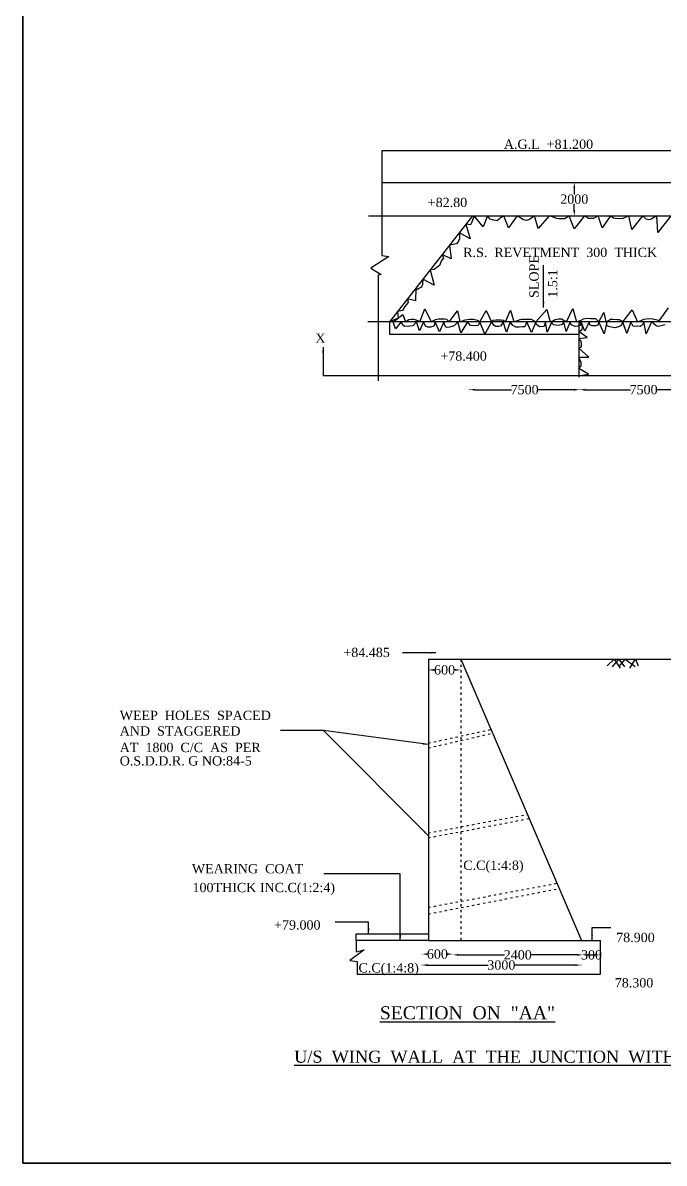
# Model space of a CAD drawing. Header units: millimetres. Extents: x 4535 to 233444, y 7325 to 109761.
# Drawn here: x 4535 to 39092, y 7325 to 68718 of the extents above; entities that cross this region are included whole.
import ezdxf

# ---------------------------------------------------------------- set-up
doc = ezdxf.new("R2010")
doc.units = ezdxf.units.MM
doc.header["$MEASUREMENT"] = 0
doc.linetypes.add('ACAD_ISO03W100', pattern=[30, 12, -18])
for name, color, linetype in [('DIM', 5, 'Continuous'), ('DO LINE', 3, 'Continuous'), ('DWG.LINE', 10, 'Continuous'), ('HATCH', 2, 'Continuous'), ('TEXT', 7, 'Continuous')]:
    doc.layers.add(name, color=color, linetype=linetype)
doc.layers.add('TITLE', color=7, linetype='Continuous', lineweight=30)
doc.styles.get("Standard").update_dxf_attribs({"font": 'TIMES.TTF', "height": 500})
doc.dimstyles.get("Standard").update_dxf_attribs({"dimtxt": 500, "dimasz": 300, "dimexe": 0.18, "dimexo": 0.0625, "dimgap": 0.09, "dimtad": 0, "dimtih": 1, "dimtoh": 1, "dimdec": 0, "dimzin": 0, "dimdsep": 46, "dimtxsty": 'Standard', "dimcen": 300, "dimclre": 256, "dimclrt": 4, "dimadec": 0, "dimazin": 0, "dimtfac": 1, "dimtdec": 0, "dimtofl": 0, "dimtmove": 0, "dimatfit": 3, "dimfxl": 5, "dimfxlon": 1, "dimtolj": 1, "dimtzin": 0, "dimarcsym": 0})

# ---------------------------------------------------------------- blocks, each defined once
blk = doc.blocks.new('*D34')
at = {"layer": 'Defpoints', "color": 0, "linetype": 'ByBlock', "ltscale": 0.2}
for p in [(34248, 60126), (34248, 58319), (34248, 58319)]:
    blk.add_point(p, dxfattribs=at)
at = {"layer": 'DIM', "lineweight": -2, "ltscale": 0.2}
blk.add_line((34248, 60126), (34248, 60126), dxfattribs=at)
at = {"layer": 'DIM', "color": 0, "linetype": 'ByBlock', "lineweight": -2, "ltscale": 0.2}
for p, q in [((34248, 59826), (34248, 59477)), ((34248, 58619), (34248, 58968))]:
    blk.add_line(p, q, dxfattribs=at)
at = {"layer": 'DIM', "linetype": 'ByBlock', "lineweight": -2, "ltscale": 0.2}
blk.add_line((34248, 58319), (34248, 58319), dxfattribs=at)
at = {"layer": 'DIM', "color": 0, "linetype": 'ByBlock', "ltscale": 0.2}
for points in [[(34198, 59826), (34298, 59826), (34248, 60126)], [(34198, 58619), (34298, 58619), (34248, 58319)]]:
    blk.add_solid(points, dxfattribs=at)
at = {"layer": 'DIM', "color": 4, "linetype": 'ByBlock', "ltscale": 0.2, "insert": (34248, 59223), "char_height": 500, "attachment_point": 5}
blk.add_mtext('\\A1;2000', dxfattribs=at)
blk = doc.blocks.new('*D61')
at = {"layer": 'Defpoints', "color": 0, "linetype": 'ByBlock', "ltscale": 0.2}
for p in [(28606, 48980), (34538, 48980), (34538, 48966)]:
    blk.add_point(p, dxfattribs=at)
at = {"layer": 'DIM', "lineweight": -2, "ltscale": 0.2}
blk.add_line((28606, 48971), (28606, 48966), dxfattribs=at)
at = {"layer": 'DIM', "color": 0, "linetype": 'ByBlock', "lineweight": -2, "ltscale": 0.2}
for p, q in [((28906, 48966), (30861, 48966)), ((34238, 48966), (32284, 48966))]:
    blk.add_line(p, q, dxfattribs=at)
at = {"layer": 'DIM', "linetype": 'ByBlock', "lineweight": -2, "ltscale": 0.2}
blk.add_line((34538, 48971), (34538, 48966), dxfattribs=at)
at = {"layer": 'DIM', "color": 0, "linetype": 'ByBlock', "ltscale": 0.2}
for points in [[(28906, 49016), (28906, 48916), (28606, 48966)], [(34238, 49016), (34238, 48916), (34538, 48966)]]:
    blk.add_solid(points, dxfattribs=at)
at = {"layer": 'DIM', "color": 4, "linetype": 'ByBlock', "ltscale": 0.2, "insert": (31572, 48966), "char_height": 500, "attachment_point": 5}
blk.add_mtext('\\A1;7500', dxfattribs=at)
blk = doc.blocks.new('*D62')
at = {"layer": 'Defpoints', "color": 0, "linetype": 'ByBlock', "ltscale": 0.2}
for p in [(34538, 48966), (41427, 48966), (41427, 48966)]:
    blk.add_point(p, dxfattribs=at)
at = {"layer": 'DIM', "lineweight": -2, "ltscale": 0.2}
blk.add_line((34538, 48966), (34538, 48966), dxfattribs=at)
at = {"layer": 'DIM', "color": 0, "linetype": 'ByBlock', "lineweight": -2, "ltscale": 0.2}
for p, q in [((34838, 48966), (37271, 48966)), ((41127, 48966), (38694, 48966))]:
    blk.add_line(p, q, dxfattribs=at)
at = {"layer": 'DIM', "linetype": 'ByBlock', "lineweight": -2, "ltscale": 0.2}
blk.add_line((41427, 48966), (41427, 48966), dxfattribs=at)
at = {"layer": 'DIM', "color": 0, "linetype": 'ByBlock', "ltscale": 0.2}
for points in [[(34838, 49016), (34838, 48916), (34538, 48966)], [(41127, 49016), (41127, 48916), (41427, 48966)]]:
    blk.add_solid(points, dxfattribs=at)
at = {"layer": 'DIM', "color": 4, "linetype": 'ByBlock', "ltscale": 0.2, "insert": (37982, 48966), "char_height": 500, "attachment_point": 5}
blk.add_mtext('\\A1;7500', dxfattribs=at)
blk = doc.blocks.new('*D85')
at = {"layer": 'Defpoints', "color": 0, "linetype": 'ByBlock', "ltscale": 0.2}
for p in [(26038, 18590), (27706, 18590), (27706, 18581)]:
    blk.add_point(p, dxfattribs=at)
at = {"layer": 'DIM', "lineweight": -2, "ltscale": 0.2}
blk.add_line((26038, 18586), (26038, 18580), dxfattribs=at)
at = {"layer": 'DIM', "color": 0, "linetype": 'ByBlock', "lineweight": -2, "ltscale": 0.2}
for p, q in [((26338, 18581), (26348, 18581)), ((27406, 18581), (27397, 18581))]:
    blk.add_line(p, q, dxfattribs=at)
at = {"layer": 'DIM', "linetype": 'ByBlock', "lineweight": -2, "ltscale": 0.2}
blk.add_line((27706, 18586), (27706, 18580), dxfattribs=at)
at = {"layer": 'DIM', "color": 0, "linetype": 'ByBlock', "ltscale": 0.2}
for points in [[(26338, 18631), (26338, 18531), (26038, 18581)], [(27406, 18631), (27406, 18531), (27706, 18581)]]:
    blk.add_solid(points, dxfattribs=at)
at = {"layer": 'DIM', "color": 4, "linetype": 'ByBlock', "ltscale": 0.2, "insert": (26872, 18581), "char_height": 500, "attachment_point": 5}
blk.add_mtext('\\A1;600', dxfattribs=at)
blk = doc.blocks.new('*D86')
at = {"layer": 'Defpoints', "color": 0, "linetype": 'ByBlock', "ltscale": 0.2}
for p in [(27706, 18580), (34696, 18580), (34696, 18539)]:
    blk.add_point(p, dxfattribs=at)
at = {"layer": 'DIM', "lineweight": -2, "ltscale": 0.2}
blk.add_line((27706, 18544), (27706, 18539), dxfattribs=at)
at = {"layer": 'DIM', "color": 0, "linetype": 'ByBlock', "lineweight": -2, "ltscale": 0.2}
for p, q in [((28006, 18539), (30484, 18539)), ((34396, 18539), (31918, 18539))]:
    blk.add_line(p, q, dxfattribs=at)
at = {"layer": 'DIM', "linetype": 'ByBlock', "lineweight": -2, "ltscale": 0.2}
blk.add_line((34696, 18544), (34696, 18539), dxfattribs=at)
at = {"layer": 'DIM', "color": 0, "linetype": 'ByBlock', "ltscale": 0.2}
for points in [[(28006, 18589), (28006, 18489), (27706, 18539)], [(34396, 18589), (34396, 18489), (34696, 18539)]]:
    blk.add_solid(points, dxfattribs=at)
at = {"layer": 'DIM', "color": 4, "linetype": 'ByBlock', "ltscale": 0.2, "insert": (31201, 18539), "char_height": 500, "attachment_point": 5}
blk.add_mtext('\\A1;2400', dxfattribs=at)
blk = doc.blocks.new('*D87')
at = {"layer": 'Defpoints', "color": 0, "linetype": 'ByBlock', "ltscale": 0.2}
for p in [(34696, 18539), (35655, 18539), (35655, 18539)]:
    blk.add_point(p, dxfattribs=at)
at = {"layer": 'DIM', "lineweight": -2, "ltscale": 0.2}
blk.add_line((34696, 18539), (34696, 18539), dxfattribs=at)
at = {"layer": 'DIM', "color": 0, "linetype": 'ByBlock', "lineweight": -2, "ltscale": 0.2}
blk.add_line((34996, 18539), (35355, 18539), dxfattribs=at)
at = {"layer": 'DIM', "linetype": 'ByBlock', "lineweight": -2, "ltscale": 0.2}
blk.add_line((35655, 18539), (35655, 18539), dxfattribs=at)
at = {"layer": 'DIM', "color": 0, "linetype": 'ByBlock', "ltscale": 0.2}
for points in [[(34996, 18589), (34996, 18489), (34696, 18539)], [(35355, 18589), (35355, 18489), (35655, 18539)]]:
    blk.add_solid(points, dxfattribs=at)
at = {"layer": 'DIM', "color": 4, "linetype": 'ByBlock', "ltscale": 0.2, "insert": (35175, 18539), "char_height": 500, "attachment_point": 5}
blk.add_mtext('\\A1;300', dxfattribs=at)
blk = doc.blocks.new('*D88')
at = {"layer": 'Defpoints', "color": 0, "linetype": 'ByBlock', "ltscale": 0.2}
for p in [(26040, 18017), (34596, 18017), (34596, 17990)]:
    blk.add_point(p, dxfattribs=at)
at = {"layer": 'DIM', "lineweight": -2, "ltscale": 0.2}
blk.add_line((26040, 17995), (26040, 17990), dxfattribs=at)
at = {"layer": 'DIM', "color": 0, "linetype": 'ByBlock', "lineweight": -2, "ltscale": 0.2}
for p, q in [((26340, 17990), (29608, 17990)), ((34296, 17990), (31028, 17990))]:
    blk.add_line(p, q, dxfattribs=at)
at = {"layer": 'DIM', "linetype": 'ByBlock', "lineweight": -2, "ltscale": 0.2}
blk.add_line((34596, 17995), (34596, 17990), dxfattribs=at)
at = {"layer": 'DIM', "color": 0, "linetype": 'ByBlock', "ltscale": 0.2}
for points in [[(26340, 18040), (26340, 17940), (26040, 17990)], [(34296, 18040), (34296, 17940), (34596, 17990)]]:
    blk.add_solid(points, dxfattribs=at)
at = {"layer": 'DIM', "color": 4, "linetype": 'ByBlock', "ltscale": 0.2, "insert": (30318, 17990), "char_height": 500, "attachment_point": 5}
blk.add_mtext('\\A1;3000', dxfattribs=at)
blk = doc.blocks.new('*D89')
at = {"layer": 'Defpoints', "color": 0, "linetype": 'ByBlock', "ltscale": 0.2}
for p in [(26389, 33879), (28129, 33879), (28129, 33879)]:
    blk.add_point(p, dxfattribs=at)
at = {"layer": 'DIM', "lineweight": -2, "ltscale": 0.2}
blk.add_line((26389, 33879), (26389, 33879), dxfattribs=at)
at = {"layer": 'DIM', "color": 0, "linetype": 'ByBlock', "lineweight": -2, "ltscale": 0.2}
for p, q in [((26689, 33879), (26734, 33879)), ((27829, 33879), (27784, 33879))]:
    blk.add_line(p, q, dxfattribs=at)
at = {"layer": 'DIM', "linetype": 'ByBlock', "lineweight": -2, "ltscale": 0.2}
blk.add_line((28129, 33879), (28129, 33879), dxfattribs=at)
at = {"layer": 'DIM', "color": 0, "linetype": 'ByBlock', "ltscale": 0.2}
for points in [[(26689, 33929), (26689, 33829), (26389, 33879)], [(27829, 33929), (27829, 33829), (28129, 33879)]]:
    blk.add_solid(points, dxfattribs=at)
at = {"layer": 'DIM', "color": 4, "linetype": 'ByBlock', "ltscale": 0.2, "insert": (27259, 33879), "char_height": 500, "attachment_point": 5}
blk.add_mtext('\\A1;600', dxfattribs=at)

msp = doc.modelspace()

# ---------------------------------------------------------------- linework, layer by layer
at = {"layer": 'DO LINE', "linetype": 'ACAD_ISO03W100', "ltscale": 10}
for points in [[(28129.4, 34461.1), (28129.4, 19311.3)], [(26388.6, 29942.5), (29756.1, 30674)], [(26388.6, 29682.2), (29843.4, 30470.9)], [(26388.6, 25107.7), (31719.2, 26104.1)], [(26388.6, 24845.3), (31815.9, 25878.9)], [(26388.6, 21097.1), (33312, 22395.9)], [(26388.6, 20745.9), (33433.9, 22112.3)]]:
    msp.add_lwpolyline(points, dxfattribs=at)
at = {"layer": 'DWG.LINE', "linetype": 'ByBlock', "ltscale": 0.2}
for points in [[(46654.9, 62819.6), (45970, 62109.9), (45568.7, 61832.4), (23879.6, 61832.4), (23879.6, 56186.7), (24249.7, 56134.6), (23285, 55502.7), (23843.3, 55170.3), (23675.8, 55125.7), (23675.8, 49450.6)], [(23879.6, 60126.4), (46654.9, 60126.4)], [(23167.2, 58318.8), (42419.6, 58318.8), (42419.6, 59271.7)], [(28761.4, 58318.8), (24285.8, 52614.8)], [(41853.5, 52614.8), (23132.5, 52614.8)], [(24285.8, 52614.8), (24285.8, 51964.2), (34536, 51964.2)], [(34492.1, 52614.8), (34492.1, 49635.6)], [(155109.5, 49705.6), (20709.6, 49705.6)], [(26388.6, 34461.1), (26388.6, 19311.3), (22494.1, 19311.3), (22494.1, 19675.3), (26388.6, 19675.3)], [(26388.6, 34461.1), (41950.4, 34461.1)], [(28129.4, 34461.1), (34637.1, 19311.3)], [(22494.1, 19311.3), (22494.1, 18711.1), (22922.8, 18809.2), (22153.8, 18230.6), (22549.8, 18175), (22549.8, 17504.2), (35655.1, 17504.2), (35655.1, 19311.3)], [(26388.6, 19311.3), (35655.1, 19311.3)]]:
    msp.add_lwpolyline(points, dxfattribs=at)
at = {"layer": 'HATCH', "linetype": 'ByBlock', "ltscale": 0.2}
for points in [[(39441.3, 58318.8), (38744.5, 57430.2), (38693.8, 58318.8), (38389.6, 58139.3), (38265.1, 58116.3), (38126.8, 58148.5), (37914.8, 58318.8), (37351.1, 57591.3), (37185.2, 58318.8), (36834.9, 58162.4), (36446.4, 58181.3), (36358.8, 58208.9), (36197.5, 58318.8), (35750.4, 57674.7), (35529.1, 58318.8), (35278.6, 58181.4), (35135.7, 58181.4), (35011.2, 58181.4), (34799.2, 58318.8), (34246.1, 57624.1), (33964.9, 58318.8), (33742.3, 58167.6), (33617.9, 58167.6), (33424.3, 58167.6), (33299.8, 58181.4), (33157, 58227.5), (32894.2, 58318.8), (32299.6, 57647.2), (32095.5, 58318.8), (31966.5, 58223), (31832.8, 58130.9), (31666.9, 58075.6), (31519.4, 58117.1), (31178.3, 58318.8), (30711.2, 57684.2), (30443.9, 58318.8), (30254.9, 58209.2), (30195, 58144.7), (30066, 58057.2), (29835.5, 58103.3), (29711, 58149.3), (29563.5, 58318.8), (29336.2, 57734.9), (28861.4, 58318.8), (28713.9, 57942.1), (28649.4, 57845.4), (28410.8, 57871.9), (28634.8, 57083.3), (28054.7, 57418), (28063.2, 57092.6), (28003.3, 56968.2), (27901.9, 56811.6), (27809.7, 56797.8), (27526, 56744.3), (27606.2, 56003.8), (27129.6, 56239.1), (27209.8, 56045.2), (27085.4, 55920.9), (26988.6, 55649.2), (26692.8, 55436.6), (26483.4, 55415.5), (26702.3, 54601.4), (26085, 54907.7), (26061.6, 54633.6), (26024.7, 54477.1), (25900.3, 54426.4), (25803.5, 54361.9), (25712.6, 54433.2), (25692.1, 53743.3), (25256.4, 53851.8), (25300.3, 53665.1), (25120.5, 53453.2), (24995.2, 53230.9), (24725.7, 53175.4), (24750.2, 52812), (24285.8, 52614.8)], [(39149.3, 52450.8), (38930.1, 52397.9), (38775.1, 52371.5), (38654.2, 52401.7), (38404.7, 52614.8), (38116.6, 51974.9), (37999.4, 52614.8), (37912.4, 52435.7), (37802.8, 52375.3), (37663, 52379), (37500.4, 52363.9), (37402.1, 52401.7), (37288.7, 52614.8), (37076, 51996.5), (36870.5, 52614.8), (36773.8, 52419.2), (36622.7, 52346.7), (36429.3, 52304.4), (36157.3, 52358.8), (36000.2, 52413.1), (36000.2, 52614.8), (35849.1, 51972.3), (35565, 52614.8), (35510.2, 52441.9), (35409.6, 52408.4), (35309.1, 52395.9), (35212.7, 52398), (35149.9, 52429.4), (35084.9, 52462.9), (35040.9, 52614.8), (34810.5, 52125.4), (34623, 52614.8), (34556, 52423.3), (34442.1, 52386.4), (34301.4, 52363), (34080.4, 52453.4), (34026.8, 52614.8), (33815.8, 52095.3), (33679.6, 52614.8), (33592, 52476.5), (33544.1, 52463.3), (33395.4, 52428.6), (33236.7, 52441.8), (33122, 52464.9), (33079.1, 52496.3), (33031.1, 52614.8), (32791.3, 52056.7), (32697, 52614.8), (32624.3, 52382.5), (32583, 52362.7), (32381.3, 52344.5), (32302, 52400.7), (32212.2, 52479.9), (32197.3, 52544.3), (32172.5, 52614.8), (31942.4, 52042.5), (31683.2, 52614.8), (31585.3, 52349.1), (31460.6, 52358), (31285.5, 52334.3), (31089.7, 52337.2), (30941.3, 52417.3), (30798.8, 52614.8), (30595.4, 52057.6), (30411.4, 52614.8), (30295.7, 52395.6), (30162.1, 52363), (30022.7, 52363), (29924.7, 52413.4), (29779.3, 52614.8), (29434.3, 51964.2), (29161.4, 52614.8), (29066.9, 52416.4), (28898.5, 52404.6), (28656.4, 52413.5), (28499.8, 52614.8), (28140.1, 52026.9), (27976.9, 52614.8), (27788.7, 52419.8), (27717.5, 52394.8), (27525, 52336.2), (27370.2, 52315.3), (27290.7, 52394.8), (27219.6, 52614.8), (26976.9, 52077), (26759.3, 52614.8), (26682.5, 52390.6), (26498.4, 52327.9), (26356.1, 52327.9), (26226.4, 52386.4), (26126, 52614.8), (25916.7, 52131.4), (25745.2, 52614.8), (25543.1, 52407.3), (25384.1, 52382.2), (25116.3, 52369.7), (25024.2, 52428.2), (24923.8, 52614.8), (24614.2, 52240.1), (24497, 52614.8), (25003.3, 53009.3), (25149.8, 52614.8), (25342.2, 52750.1), (25459.4, 52762.6), (25597.5, 52758.5), (25823.4, 52699.9), (25928, 52614.8), (26204.4, 53315.6), (26539.4, 52614.8), (26664.9, 52683.6), (26777.9, 52746.3), (26928.5, 52788.1), (27250.7, 52775.5), (27355.3, 52754.6), (27501.7, 52614.8), (27954.9, 53214.6), (28076.3, 52614.8), (28377.5, 52725.5), (28607.7, 52763.1), (28825.2, 52754.7), (29038.6, 52717.1), (29161.4, 52614.8), (29496.2, 53227.1), (29779.3, 52614.8), (29872.8, 52708.7), (30031.8, 52733.8), (30282.8, 52729.6), (30429.3, 52708.7), (30542.3, 52614.8), (30811.8, 53240.6), (30995.9, 52614.8), (31340.7, 52748.4), (31425.3, 52762.5), (31702.6, 52762.5), (31932.8, 52762.5), (32172.5, 52614.8), (32761.9, 53274.9), (32954.6, 52614.8), (33119.1, 52688), (33222.5, 52753.7), (33401, 52777.2), (33556.1, 52777.2), (33824, 52614.8), (34177, 53341.2), (34370.1, 52614.8), (34619.2, 52701.8), (34746.1, 52781.6), (34929.4, 52809.8), (35122, 52805.1), (35389.9, 52800.4), (35565, 52614.8), (35838.2, 53130), (35941.6, 52614.8), (36087.3, 52683.9), (36195.3, 52759.1), (36326.9, 52768.5), (36547.8, 52749.7), (36670, 52740.3), (36881, 52636), (37357.5, 53266.5), (37658.3, 52614.8), (37855.7, 52693.7), (37992, 52759.4), (38241, 52792.3), (38480.7, 52773.5), (38781.5, 52703.1), (38781.5, 52614.8), (39319.5, 53369.2)], [(34471, 49705.6), (35022, 49809.1), (34492.1, 50111.9), (34622.5, 50249.5), (34622.5, 50428.4), (34492.1, 50710.5), (35035.8, 50717.4), (34492.1, 51200.4), (34638.7, 51296.6), (34643.5, 51412.1), (34624.3, 51585.2), (34492.1, 51715.1), (34937.2, 51768), (34492.1, 52095), (34680.8, 52209.6), (34688.8, 52329.6), (34672.8, 52425.5), (34492.1, 52614.8)], [(36015.2, 34092), (36398, 34461.1), (36719.1, 33971.7)], [(36305.4, 34042.6), (36641.9, 34461.1), (36953.7, 34039.5)], [(36662.3, 34058.2), (36996.9, 34461.1), (37521.7, 34058)], [(37234.6, 33971.7), (37540.2, 34461.1), (37685.3, 34104.3)]]:
    msp.add_lwpolyline(points, dxfattribs=at)
at = {"layer": 'TITLE', "linetype": 'ByBlock', "ltscale": 0.2}
for points in [[(4534.7, 109760.6), (233172.7, 109760.6), (233172.7, 7324.6), (4534.7, 7324.6)], [(233172.7, 109760.6), (4534.7, 109760.6), (4534.7, 7324.6), (233172.7, 7324.6)]]:
    msp.add_lwpolyline(points, close=True, dxfattribs=at)

# ---------------------------------------------------------------- texts
at = {"layer": 'TEXT', "linetype": 'ByBlock', "ltscale": 0.2}
for s, p in [('A.G.L  +81.200', (30453, 61931.9)), ('+82.80', (26354.2, 58799.6)), ('R.S.  REVETMENT  300  THICK', (28262.9, 56108.1)), ('X', (20295.9, 51489.7)), ('+78.400', (27032.6, 50525)), ('+84.485', (21806, 34571.7)), ('WEEP  HOLES  SPACED', (9757.8, 31182.9)), ('AND  STAGGERED', (9757.8, 30343)), ('AT  1800  C/C  AS  PER', (9757.8, 29455.4)), ('O.S.D.D.R. G NO:84-5', (9757.8, 28736.4)), ('WEARING  COAT', (13646.2, 22927.6)), ('C.C(1:4:8)', (28265.8, 23114.1)), ('100THICK INC.C(1:2:4)', (13677.8, 21915.6)), ('+79.000', (18074.5, 19901.6)), ('78.900', (36505.2, 19227.5)), ('C.C(1:4:8)', (22622.2, 17591.2)), ('78.300', (36428.8, 16787.9))]:
    msp.add_text(s, height=500, dxfattribs=at).set_placement(p)
for s, p in [('SLOPE', (32329.3, 53904.9)), ('1.5:1', (33330.8, 53916.8))]:
    msp.add_text(s, height=500, rotation=90, dxfattribs=at).set_placement(p)
at = {"layer": 'TITLE', "linetype": 'ByBlock', "ltscale": 0.2}
for s, height, p in [('%%USECTION  ON  "AA"', 700, (23771.8, 15072.5)), ('%%UU/S  WING  WALL  AT  THE  JUNCTION  WITH  HEAD  WALL', 650, (19158.9, 12733.3))]:
    msp.add_text(s, height=height, dxfattribs=at).set_placement(p)

# ---------------------------------------------------------------- dimensions: what is measured, and where the dimension line sits
at = {"layer": 'DIM', "linetype": 'ByBlock', "ltscale": 0.2}
for p1, p2, distance, text, picture, middle in [((34248.2, 60126.4), (34248.2, 58318.8), 0, '2000', '*D34', (34248.2, 59222.6)), ((28606.5, 48979.8), (34537.7, 48979.8), -13.9, '7500', '*D61', (31572.1, 48966)), ((34537.7, 48965.8), (41426.9, 48965.8), 0, '7500', '*D62', (37982.3, 48965.8)), ((26388.6, 33878.7), (28129.4, 33878.7), 0, '600', '*D89', (27259, 33878.7)), ((26038.4, 18589.8), (27706.2, 18589.8), -9.2, '600', '*D85', (26872.3, 18580.5)), ((27706.2, 18580.3), (34695.7, 18580.3), -41.6, '2400', '*D86', (31201, 18538.8)), ((26039.6, 18017.2), (34596.4, 18017.2), -26.8, '3000', '*D88', (30318, 17990.4))]:
    dim = msp.add_aligned_dim(p1=p1, p2=p2, distance=distance, text=text, dimstyle='Standard', dxfattribs=at)
    dim.commit()
    dim.dimension.update_dxf_attribs({"geometry": picture, "text_midpoint": middle})
dim = msp.add_linear_dim(base=(35655.1, 18538.6), p1=(34695.7, 18538.6), p2=(35655.1, 18538.6), angle=0, text='300', dimstyle='Standard', dxfattribs=at)
dim.commit()
dim.dimension.update_dxf_attribs({"geometry": '*D87', "text_midpoint": (35175.4, 18538.6), "dimtype": 161})

# ---------------------------------------------------------------- leaders
for points in [[(32589.6, 53398.7), (32589.6, 55677.6)], [(20709.6, 51261.1), (20709.6, 49705.6)], [(26787.9, 34802.5), (24998.6, 34802.5)], [(26388.6, 24951.3), (20729, 30616), (18416.2, 30616)], [(26388.6, 29865.3), (20729, 30616)], [(24874.1, 19311.3), (24874.1, 22904.8), (20759.5, 22904.8)], [(23168.3, 19675.3), (23168.3, 20299.5), (21356.2, 20299.5)], [(35203.1, 19311.3), (35203.1, 20014.7), (36222.4, 20014.7)]]:
    msp.add_leader(points, dimstyle='Standard', override={"dimgap": 0.09, "dimtad": 0}, dxfattribs=at)

doc.saveas('drawing.dxf')
